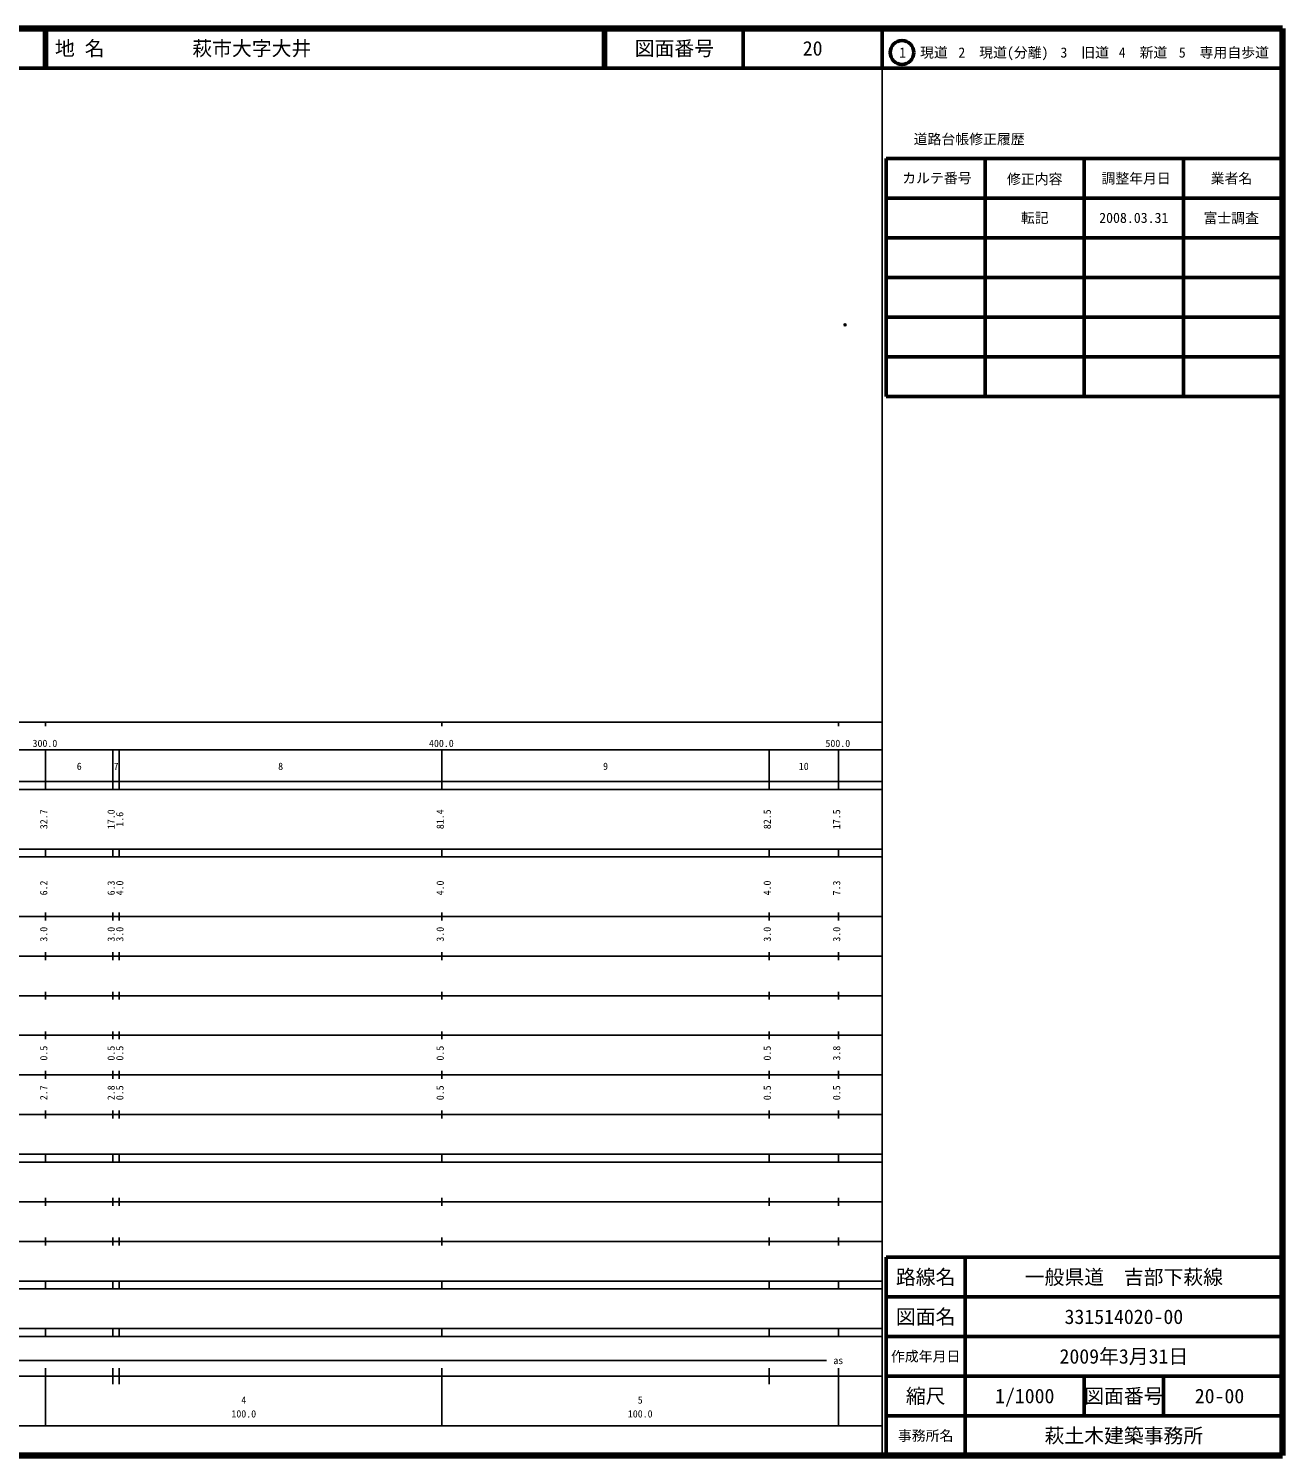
# Model space of a CAD drawing. Units: millimetres on the paper. Extents: x 40 to 680, y 20 to 380.
# Drawn here: x 363.7 to 680, y 20 to 380 of the extents above; entities that cross this region are included whole.
import ezdxf
from ezdxf.enums import TextEntityAlignment as Align

# ---------------------------------------------------------------- set-up
doc = ezdxf.new("R2010")
doc.units = ezdxf.units.MM
doc.header["$PDMODE"] = 32
doc.header["$PDSIZE"] = 0.5
doc.layers.add('M-OTRS', color=6, linetype='Continuous')
doc.layers.add('M-TTL-TXT', color=7, linetype='Continuous')
for name, color, linetype, lineweight in [('M-TTL', 2, 'Continuous', 140), ('M-TTL-BAND', 7, 'Continuous', 25), ('M-TTL-FRAM', 2, 'Continuous', 50), ('M-TTL-LINE', 7, 'Continuous', 50)]:
    doc.layers.add(name, color=color, linetype=linetype, lineweight=lineweight)
doc.styles.add('ＭＳ ゴシック', font='')
doc.styles.get('ＭＳ ゴシック').set_extended_font_data('MS Gothic')

msp = doc.modelspace()

# ---------------------------------------------------------------- linework, layer by layer
at = {"layer": 'M-OTRS'}
msp.add_point((569.66, 305.262), dxfattribs=at)
at = {"layer": 'M-TTL'}
for p, q in [((680, 380), (40, 380)), ((680, 20), (680, 380)), ((40, 20), (680, 20))]:
    msp.add_line(p, q, dxfattribs=at)
at = {"layer": 'M-TTL-BAND'}
for p, q in [((579, 20), (579, 370)), ((40, 205), (579, 205)), ((368, 205), (368, 204)), ((468, 205), (468, 204)), ((568, 205), (568, 204)), ((68, 198), (579, 198)), ((368, 188), (368, 198)), ((385, 188), (385, 198)), ((386.6, 188), (386.6, 198)), ((468, 188), (468, 198)), ((550.5, 188), (550.5, 198)), ((568, 188), (568, 198)), ((40, 190), (579, 190)), ((40, 188), (579, 188)), ((40, 173), (579, 173)), ((368, 171), (368, 173)), ((385, 171), (385, 173)), ((386.6, 171), (386.6, 173)), ((468, 171), (468, 173)), ((550.5, 171), (550.5, 173)), ((568, 171), (568, 173)), ((40, 171), (579, 171)), ((40, 156), (579, 156)), ((368, 155), (368, 157)), ((385, 155), (385, 157)), ((386.6, 155), (386.6, 157)), ((468, 155), (468, 157)), ((550.5, 155), (550.5, 157)), ((568, 155), (568, 157)), ((46, 146), (579, 146)), ((368, 145), (368, 147)), ((385, 145), (385, 147)), ((386.6, 145), (386.6, 147)), ((468, 145), (468, 147)), ((550.5, 145), (550.5, 147)), ((568, 145), (568, 147)), ((368, 135), (368, 137)), ((385, 135), (385, 137)), ((386.6, 135), (386.6, 137)), ((468, 135), (468, 137)), ((550.5, 135), (550.5, 137)), ((568, 135), (568, 137)), ((52, 136), (579, 136)), ((46, 126), (579, 126)), ((368, 125), (368, 127)), ((385, 125), (385, 127)), ((386.6, 125), (386.6, 127)), ((468, 125), (468, 127)), ((550.5, 125), (550.5, 127)), ((568, 125), (568, 127)), ((52, 116), (579, 116)), ((368, 115), (368, 117)), ((385, 115), (385, 117)), ((386.6, 115), (386.6, 117)), ((468, 115), (468, 117)), ((550.5, 115), (550.5, 117)), ((568, 115), (568, 117)), ((46, 106), (579, 106)), ((368, 105), (368, 107)), ((385, 105), (385, 107)), ((386.6, 105), (386.6, 107)), ((468, 105), (468, 107)), ((550.5, 105), (550.5, 107)), ((568, 105), (568, 107)), ((40, 96), (579, 96)), ((40, 94), (579, 94)), ((368, 94), (368, 96)), ((385, 94), (385, 96)), ((386.6, 94), (386.6, 96)), ((468, 94), (468, 96)), ((550.5, 94), (550.5, 96)), ((568, 94), (568, 96)), ((49, 84), (579, 84)), ((368, 83), (368, 85)), ((385, 83), (385, 85)), ((386.6, 83), (386.6, 85)), ((468, 83), (468, 85)), ((550.5, 83), (550.5, 85)), ((568, 83), (568, 85)), ((40, 74), (579, 74)), ((368, 73), (368, 75)), ((385, 73), (385, 75)), ((386.6, 73), (386.6, 75)), ((468, 73), (468, 75)), ((550.5, 73), (550.5, 75)), ((568, 73), (568, 75)), ((40, 64), (579, 64)), ((40, 62), (579, 62)), ((368, 62), (368, 64)), ((385, 62), (385, 64)), ((386.6, 62), (386.6, 64)), ((468, 62), (468, 64)), ((550.5, 62), (550.5, 64)), ((568, 62), (568, 64)), ((40, 52), (579, 52)), ((368, 50), (368, 52)), ((385, 50), (385, 52)), ((386.6, 50), (386.6, 52)), ((468, 50), (468, 52)), ((550.5, 50), (550.5, 52)), ((568, 50), (568, 52)), ((40, 50), (579, 50)), ((71, 44), (565, 44)), ((40, 40), (579, 40)), ((368, 27.5), (368, 42)), ((385, 38), (385, 42)), ((386.6, 38), (386.6, 42)), ((468, 27.5), (468, 42)), ((550.5, 38), (550.5, 42)), ((568, 38), (568, 42)), ((568, 27.5), (568, 42)), ((68, 27.5), (579, 27.5))]:
    msp.add_line(p, q, dxfattribs=at)
at = {"layer": 'M-TTL-FRAM'}
for p, q in [((580, 347.197), (580, 287.197)), ((580, 347.197), (680, 347.197)), ((580, 287.197), (680, 287.197)), ((680, 70), (580, 70)), ((580, 70), (580, 20))]:
    msp.add_line(p, q, dxfattribs=at)
at = {"layer": 'M-TTL-LINE'}
for p, q in [((367.75, 380), (367.75, 370)), ((368.25, 380), (368.25, 370)), ((508.747, 380), (508.747, 370)), ((509.247, 380), (509.247, 370)), ((543.997, 380), (543.997, 370)), ((579, 380), (579, 370)), ((40, 370), (680, 370)), ((605, 347.197), (605, 287.197)), ((630, 347.197), (630, 287.197)), ((655, 347.197), (655, 287.197)), ((580, 337.197), (680, 337.197)), ((580, 327.197), (680, 327.197)), ((580, 317.197), (680, 317.197)), ((580, 307.197), (680, 307.197)), ((580, 297.197), (680, 297.197)), ((600, 70), (600, 20)), ((680, 60), (580, 60)), ((680, 50), (580, 50)), ((680, 40), (580, 40)), ((630, 40), (630, 30)), ((650, 40), (650, 30)), ((680, 30), (580, 30))]:
    msp.add_line(p, q, dxfattribs=at)
msp.add_circle((584.031, 373.958), 3, dxfattribs=at)

# ---------------------------------------------------------------- texts
at = {"layer": 'M-TTL-BAND', "style": 'ＭＳ ゴシック'}
for s, p in [('300.0', (367.844, 198.195)), ('400.0', (467.844, 198.195)), ('500.0', (567.844, 198.195)), ('6', (376.5, 192.405)), ('7', (385.8, 192.405)), ('8', (427.3, 192.405)), ('9', (509.25, 192.405)), ('10', (559.25, 192.405)), ('as', (567.958, 42.5)), ('4', (418, 32.523)), ('5', (518, 32.523)), ('100.0', (418, 29.033)), ('100.0', (518, 29.033))]:
    msp.add_text(s, height=1.833, dxfattribs=at).set_placement(p, align=Align.BOTTOM_CENTER)
for s, p in [('32.7', (369, 180.5)), ('17.0', (386, 180.5)), ('1.6', (388.18, 180.5)), ('81.4', (469, 180.5)), ('82.5', (551.5, 180.5)), ('17.5', (569, 180.5)), ('6.2', (369, 163.174)), ('6.3', (386, 163.174)), ('4.0', (388.18, 163.174)), ('4.0', (469, 163.174)), ('4.0', (551.5, 163.174)), ('7.3', (569, 163.174)), ('3.0', (369, 151.5)), ('3.0', (386, 151.5)), ('3.0', (388.18, 151.5)), ('3.0', (469, 151.5)), ('3.0', (551.5, 151.5)), ('3.0', (569, 151.5)), ('0.5', (369, 121.5)), ('0.5', (386, 121.5)), ('0.5', (388.18, 121.5)), ('0.5', (469, 121.5)), ('0.5', (551.5, 121.5)), ('3.8', (569, 121.5)), ('2.7', (369, 111.5)), ('2.8', (386, 111.5)), ('0.5', (388.18, 111.5)), ('0.5', (469, 111.5)), ('0.5', (551.5, 111.5)), ('0.5', (569, 111.5))]:
    msp.add_text(s, height=1.833, rotation=90, dxfattribs=at).set_placement(p, align=Align.BOTTOM_CENTER)
at = {"layer": 'M-TTL-TXT', "style": 'ＭＳ ゴシック'}
for s, p in [('地 名', (370.38, 375)), ('萩市大字大井', (405.024, 375))]:
    msp.add_text(s, height=3.666, dxfattribs=at).set_placement(p, align=Align.MIDDLE_LEFT)
for s, height, p in [('図面番号', 3.666, (526.622, 375)), ('20', 3.666, (561.497, 375)), ('1\u3000現道', 2.566, (589.448, 373.958)), ('2\u3000現道(分離)', 2.566, (609.619, 373.958)), ('3\u3000旧道', 2.566, (630.121, 373.958)), ('4\u3000新道', 2.566, (644.824, 373.958)), ('5\u3000専用自歩道', 2.566, (665.228, 373.958)), ('道路台帳修正履歴', 2.566, (600.968, 352.113)), ('カルテ番号', 2.566, (592.839, 342.277)), ('修正内容', 2.566, (617.509, 342.023)), ('調整年月日', 2.566, (643.089, 342.197)), ('業者名', 2.566, (667.134, 342.197)), ('転記', 2.566, (617.5, 332.245)), ('2008.03.31', 2.566, (642.5, 332.245)), ('富士調査', 2.566, (667.077, 332.189)), ('路線名', 3.666, (590, 65)), ('路線名', 3.666, (590, 65)), ('一般県道\u3000吉部下萩線', 3.666, (640, 65)), ('図面名', 3.666, (590, 55)), ('図面名', 3.666, (590, 55)), ('331514020-00', 3.666, (640, 55)), ('2009年3月31日', 3.666, (640, 45)), ('作成年月日', 2.566, (590, 45)), ('作成年月日', 2.566, (590, 45)), ('縮尺', 3.666, (590, 35)), ('縮尺', 3.666, (590, 35)), ('1/1000', 3.666, (615, 35)), ('図面番号', 3.666, (640, 35)), ('図面番号', 3.666, (640, 35)), ('20-00', 3.666, (664.125, 35)), ('事務所名', 2.566, (590, 25)), ('事務所名', 2.566, (590, 25)), ('萩土木建築事務所', 3.666, (640, 25))]:
    msp.add_text(s, height=height, dxfattribs=at).set_placement(p, align=Align.MIDDLE_CENTER)

doc.saveas('drawing.dxf')
